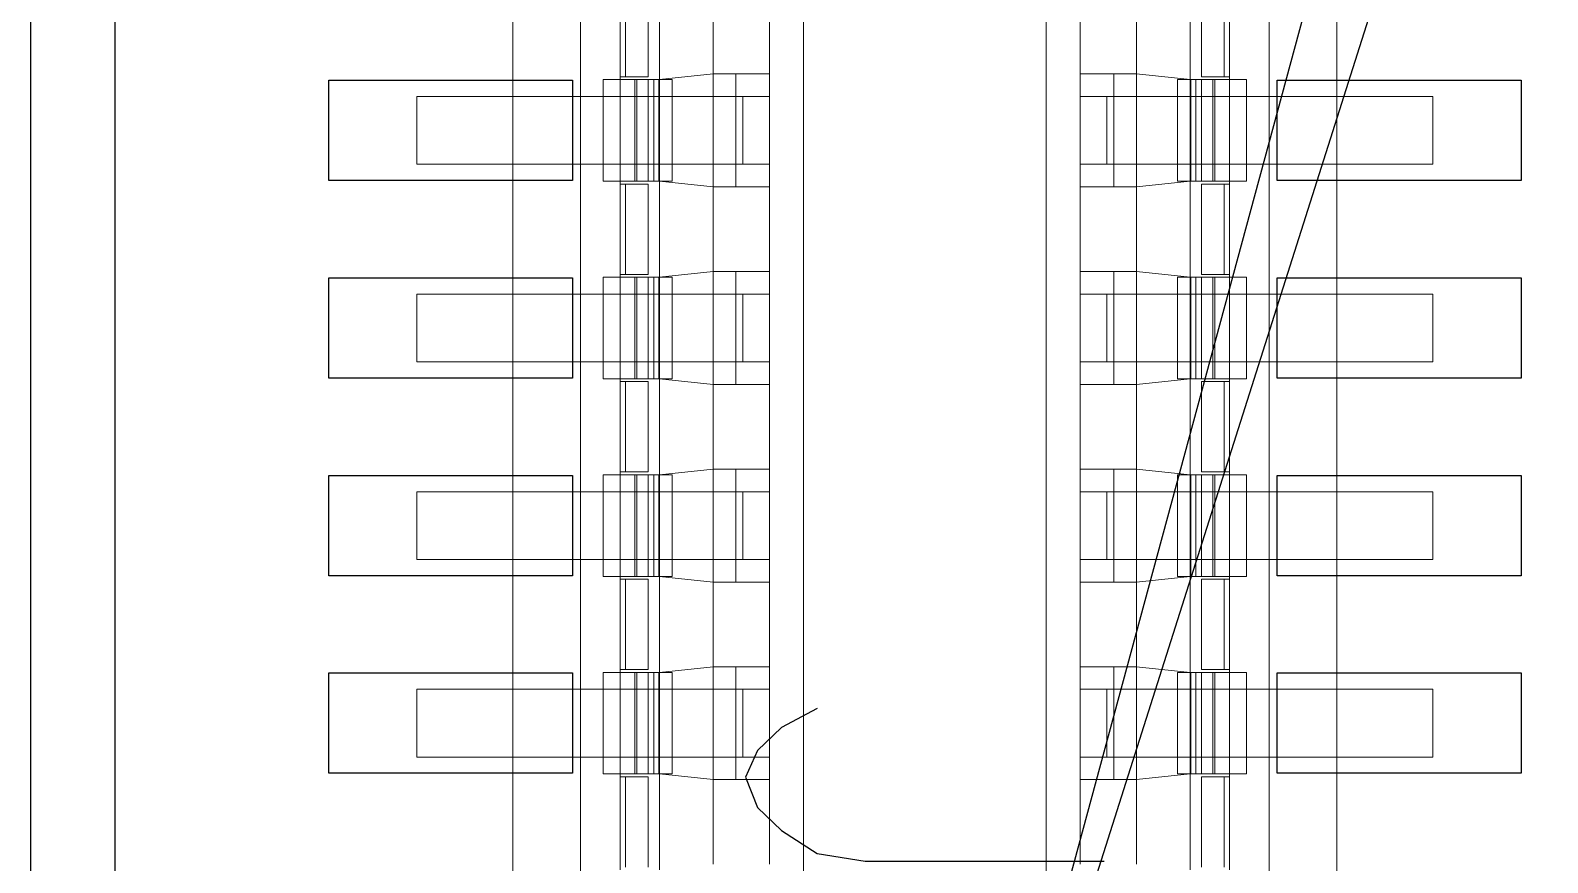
# Model space of a CAD drawing. Header units: millimetres. Extents: x 17 to 508, y 150 to 618.
# Drawn here: x 155.75 to 161.13, y 319.61 to 322.56 of the extents above; entities that cross this region are included whole.
import ezdxf

# ---------------------------------------------------------------- set-up
doc = ezdxf.new("R2010")
doc.units = ezdxf.units.MM
doc.linetypes.add('HIDDEN', pattern=[1.905, 1.27, -0.635])
for name, color, linetype in [('c_layer1', 7, 'Continuous'), ('gbr-dxf_layer0', 7, 'Continuous'), ('gbr-outline-dxf_layer1', 2, 'Continuous'), ('susa-b_layer0', 1, 'Continuous')]:
    doc.layers.add(name, color=color, linetype=linetype)
doc.layers.add('SPT', color=6, linetype='Continuous', lineweight=25)

msp = doc.modelspace()

# ---------------------------------------------------------------- linework, layer by layer
at = {"color": 7, "linetype": 'Continuous', "lineweight": 18}
for p, q in [((158.4906, 325.1565), (158.4906, 319.0565)), ((159.3506, 325.1565), (159.3506, 319.0565)), ((157.4606, 324.5565), (157.4606, 310.7565)), ((157.7006, 324.5565), (157.7006, 310.7565)), ((160.1406, 324.5565), (160.1406, 310.7565)), ((160.3806, 310.7565), (160.3806, 324.5565)), ((157.8406, 322.7265), (157.8406, 322.3865)), ((157.9806, 322.7265), (157.9806, 322.3865)), ((159.8606, 322.3865), (159.8606, 322.7265)), ((160.0006, 322.7265), (160.0006, 322.3865)), ((158.1706, 322.4065), (158.1706, 322.7065)), ((158.3706, 322.4065), (158.3706, 322.7065)), ((159.4706, 322.4065), (159.4706, 322.7065)), ((159.6706, 322.7065), (159.6706, 322.4065)), ((157.9806, 322.3865), (158.1706, 322.4065)), ((158.1706, 322.0065), (158.1706, 322.4065)), ((158.1706, 322.4065), (158.3706, 322.4065)), ((158.3706, 322.4065), (158.2506, 322.4065)), ((158.3706, 322.4065), (158.3706, 322.0065)), ((158.3706, 322.3965), (158.3706, 322.4065)), ((159.5906, 322.4065), (159.4706, 322.4065)), ((159.4706, 322.4065), (159.6706, 322.4065)), ((159.4706, 322.0065), (159.4706, 322.4065)), ((159.4706, 322.4065), (159.4706, 322.3265)), ((159.4706, 322.3965), (159.4706, 322.4065)), ((159.6706, 322.4065), (159.6706, 322.0065)), ((159.6706, 322.4065), (159.8606, 322.3865)), ((157.7806, 322.3865), (157.9806, 322.3865)), ((157.7806, 322.0265), (157.7806, 322.3865)), ((157.7806, 322.3865), (157.8406, 322.3865)), ((157.8934, 322.3865), (157.9006, 322.3865)), ((157.9806, 322.0265), (157.9806, 322.3865)), ((159.8606, 322.3865), (159.8606, 322.0265)), ((160.0606, 322.3865), (159.8606, 322.3865)), ((159.9406, 322.3865), (159.9479, 322.3865)), ((160.0006, 322.3865), (160.0606, 322.3865)), ((160.0606, 322.3865), (160.0606, 322.0265)), ((157.1206, 322.3265), (157.4606, 322.3265)), ((157.1206, 322.3265), (157.1206, 322.0865)), ((160.7206, 322.3265), (160.3806, 322.3265)), ((160.7206, 322.0865), (160.7206, 322.3265)), ((157.1206, 322.0865), (157.4606, 322.0865)), ((159.4706, 322.0865), (159.4706, 322.0065)), ((160.3806, 322.0865), (160.7206, 322.0865)), ((157.7806, 322.0265), (157.9806, 322.0265)), ((157.8406, 322.0265), (157.8406, 321.6865)), ((157.9006, 322.0265), (157.9606, 322.0265)), ((157.9606, 322.0265), (157.9782, 322.0265)), ((157.9782, 322.0265), (157.9806, 322.0265)), ((158.1706, 322.0065), (157.9806, 322.0265)), ((157.9806, 322.0265), (157.9806, 321.6865)), ((159.8606, 322.0265), (159.6706, 322.0065)), ((160.0606, 322.0265), (159.8606, 322.0265)), ((159.8606, 322.0265), (159.8631, 322.0265)), ((159.8606, 321.6865), (159.8606, 322.0265)), ((159.8631, 322.0265), (159.8806, 322.0265)), ((159.8806, 322.0265), (159.9406, 322.0265)), ((160.0006, 322.0265), (160.0006, 321.6865)), ((158.3706, 322.0065), (158.1706, 322.0065)), ((158.1706, 321.7065), (158.1706, 322.0065)), ((158.3706, 321.7065), (158.3706, 322.0065)), ((159.6706, 322.0065), (159.4706, 322.0065)), ((159.4706, 321.7065), (159.4706, 322.0065)), ((159.6706, 322.0065), (159.6706, 321.7065)), ((157.9806, 321.6865), (158.1706, 321.7065)), ((158.1706, 321.3065), (158.1706, 321.7065)), ((158.1706, 321.7065), (158.3706, 321.7065)), ((158.3706, 321.7065), (158.2506, 321.7065)), ((158.3706, 321.7065), (158.3706, 321.3065)), ((158.3706, 321.6965), (158.3706, 321.7065)), ((159.5906, 321.7065), (159.4706, 321.7065)), ((159.4706, 321.7065), (159.6706, 321.7065)), ((159.4706, 321.3065), (159.4706, 321.7065)), ((159.4706, 321.7065), (159.4706, 321.6265)), ((159.4706, 321.6965), (159.4706, 321.7065)), ((159.6706, 321.7065), (159.6706, 321.3065)), ((159.6706, 321.7065), (159.8606, 321.6865)), ((157.7806, 321.6865), (157.9806, 321.6865)), ((157.7806, 321.3265), (157.7806, 321.6865)), ((157.7806, 321.6865), (157.8406, 321.6865)), ((157.8934, 321.6865), (157.9006, 321.6865)), ((157.9806, 321.3265), (157.9806, 321.6865)), ((159.8606, 321.6865), (159.8606, 321.3265)), ((160.0606, 321.6865), (159.8606, 321.6865)), ((159.9406, 321.6865), (159.9479, 321.6865)), ((160.0006, 321.6865), (160.0606, 321.6865)), ((160.0606, 321.6865), (160.0606, 321.3265)), ((157.1206, 321.6265), (157.4606, 321.6265)), ((157.1206, 321.6265), (157.1206, 321.3865)), ((160.7206, 321.6265), (160.3806, 321.6265)), ((160.7206, 321.3865), (160.7206, 321.6265)), ((157.1206, 321.3865), (157.4606, 321.3865)), ((159.4706, 321.3865), (159.4706, 321.3065)), ((160.3806, 321.3865), (160.7206, 321.3865)), ((157.7806, 321.3265), (157.9806, 321.3265)), ((157.8406, 321.3265), (157.8406, 320.9865)), ((157.9006, 321.3265), (157.9606, 321.3265)), ((157.9606, 321.3265), (157.9782, 321.3265)), ((157.9782, 321.3265), (157.9806, 321.3265)), ((158.1706, 321.3065), (157.9806, 321.3265)), ((157.9806, 321.3265), (157.9806, 320.9865)), ((159.8606, 321.3265), (159.6706, 321.3065)), ((160.0606, 321.3265), (159.8606, 321.3265)), ((159.8606, 321.3265), (159.8631, 321.3265)), ((159.8606, 320.9865), (159.8606, 321.3265)), ((159.8631, 321.3265), (159.8806, 321.3265)), ((159.8806, 321.3265), (159.9406, 321.3265)), ((160.0006, 321.3265), (160.0006, 320.9865)), ((158.3706, 321.3065), (158.1706, 321.3065)), ((158.1706, 321.0065), (158.1706, 321.3065)), ((158.3706, 321.0065), (158.3706, 321.3065)), ((159.6706, 321.3065), (159.4706, 321.3065)), ((159.4706, 321.0065), (159.4706, 321.3065)), ((159.6706, 321.3065), (159.6706, 321.0065)), ((157.9806, 320.9865), (158.1706, 321.0065)), ((158.1706, 320.6065), (158.1706, 321.0065)), ((158.1706, 321.0065), (158.3706, 321.0065)), ((158.3706, 321.0065), (158.2506, 321.0065)), ((158.3706, 321.0065), (158.3706, 320.6065)), ((158.3706, 320.9965), (158.3706, 321.0065)), ((159.5906, 321.0065), (159.4706, 321.0065)), ((159.4706, 321.0065), (159.6706, 321.0065)), ((159.4706, 320.6065), (159.4706, 321.0065)), ((159.4706, 321.0065), (159.4706, 320.9265)), ((159.4706, 320.9965), (159.4706, 321.0065)), ((159.6706, 321.0065), (159.6706, 320.6065)), ((159.6706, 321.0065), (159.8606, 320.9865)), ((157.7806, 320.9865), (157.8406, 320.9865)), ((157.7806, 320.9865), (157.9806, 320.9865)), ((157.7806, 320.6265), (157.7806, 320.9865)), ((157.8934, 320.9865), (157.9006, 320.9865)), ((157.9006, 320.9865), (157.9006, 320.9865)), ((157.9806, 320.6265), (157.9806, 320.9865)), ((159.8606, 320.9865), (159.8606, 320.6265)), ((160.0606, 320.9865), (159.8606, 320.9865)), ((159.9406, 320.9865), (159.9479, 320.9865)), ((160.0006, 320.9865), (160.0606, 320.9865)), ((160.0606, 320.9865), (160.0606, 320.6265)), ((157.1206, 320.9265), (157.4606, 320.9265)), ((157.1206, 320.9265), (157.1206, 320.6865)), ((160.7206, 320.9265), (160.3806, 320.9265)), ((160.7206, 320.6865), (160.7206, 320.9265)), ((157.1206, 320.6865), (157.4606, 320.6865)), ((159.4706, 320.6865), (159.4706, 320.6065)), ((160.3806, 320.6865), (160.7206, 320.6865)), ((157.7806, 320.6265), (157.9806, 320.6265)), ((157.8406, 320.6265), (157.8406, 320.2865)), ((157.9006, 320.6265), (157.9606, 320.6265)), ((157.9606, 320.6265), (157.9782, 320.6265)), ((157.9782, 320.6265), (157.9806, 320.6265)), ((158.1706, 320.6065), (157.9806, 320.6265)), ((157.9806, 320.6265), (157.9806, 320.2865)), ((159.8606, 320.6265), (159.6706, 320.6065)), ((160.0606, 320.6265), (159.8606, 320.6265)), ((159.8606, 320.6265), (159.8631, 320.6265)), ((159.8606, 320.2865), (159.8606, 320.6265)), ((159.8631, 320.6265), (159.8806, 320.6265)), ((159.8806, 320.6265), (159.9406, 320.6265)), ((160.0006, 320.6265), (160.0006, 320.2865)), ((158.3706, 320.6065), (158.1706, 320.6065)), ((158.1706, 320.3065), (158.1706, 320.6065)), ((158.3706, 320.3065), (158.3706, 320.6065)), ((159.6706, 320.6065), (159.4706, 320.6065)), ((159.4706, 320.3065), (159.4706, 320.6065)), ((159.6706, 320.6065), (159.6706, 320.3065)), ((157.9806, 320.2865), (158.1706, 320.3065)), ((158.1706, 319.9065), (158.1706, 320.3065)), ((158.1706, 320.3065), (158.3706, 320.3065)), ((158.3706, 320.3065), (158.2506, 320.3065)), ((158.3706, 320.3065), (158.3706, 319.9065)), ((158.3706, 320.2965), (158.3706, 320.3065)), ((159.5906, 320.3065), (159.4706, 320.3065)), ((159.4706, 320.3065), (159.6706, 320.3065)), ((159.4706, 319.9065), (159.4706, 320.3065)), ((159.4706, 320.3065), (159.4706, 320.2265)), ((159.4706, 320.2965), (159.4706, 320.3065)), ((159.6706, 320.3065), (159.6706, 319.9065)), ((159.6706, 320.3065), (159.8606, 320.2865)), ((157.7806, 320.2865), (157.9806, 320.2865)), ((157.7806, 319.9265), (157.7806, 320.2865)), ((157.7806, 320.2865), (157.8406, 320.2865)), ((157.8934, 320.2865), (157.9006, 320.2865)), ((157.9806, 319.9265), (157.9806, 320.2865)), ((159.8606, 320.2865), (159.8606, 319.9265)), ((160.0606, 320.2865), (159.8606, 320.2865)), ((159.9406, 320.2865), (159.9479, 320.2865)), ((160.0006, 320.2865), (160.0606, 320.2865)), ((160.0606, 320.2865), (160.0606, 319.9265)), ((157.1206, 320.2265), (157.4606, 320.2265)), ((157.1206, 320.2265), (157.1206, 319.9865)), ((160.7206, 320.2265), (160.3806, 320.2265)), ((160.7206, 319.9865), (160.7206, 320.2265)), ((157.1206, 319.9865), (157.4606, 319.9865)), ((159.4706, 319.9865), (159.4706, 319.9065)), ((160.3806, 319.9865), (160.7206, 319.9865)), ((157.7806, 319.9265), (157.9806, 319.9265)), ((157.8406, 319.9265), (157.8406, 319.5865)), ((157.9006, 319.9265), (157.9606, 319.9265)), ((157.9606, 319.9265), (157.9782, 319.9265)), ((157.9782, 319.9265), (157.9806, 319.9265)), ((158.1706, 319.9065), (157.9806, 319.9265)), ((157.9806, 319.9265), (157.9806, 319.5865)), ((159.8606, 319.9265), (159.6706, 319.9065)), ((160.0606, 319.9265), (159.8606, 319.9265)), ((159.8606, 319.9265), (159.8631, 319.9265)), ((159.8606, 319.5865), (159.8606, 319.9265)), ((159.8631, 319.9265), (159.8806, 319.9265)), ((159.8806, 319.9265), (159.9406, 319.9265)), ((160.0006, 319.9265), (160.0006, 319.5865)), ((158.3706, 319.9065), (158.1706, 319.9065)), ((158.1706, 319.6065), (158.1706, 319.9065)), ((158.3706, 319.6065), (158.3706, 319.9065)), ((159.6706, 319.9065), (159.4706, 319.9065)), ((159.4706, 319.6065), (159.4706, 319.9065)), ((159.6706, 319.9065), (159.6706, 319.6065))]:
    msp.add_line(p, q, dxfattribs=at)
at = {"color": 7, "linetype": 'HIDDEN', "lineweight": 18}
for p, q in [((157.8606, 322.7165), (157.8606, 322.3965)), ((157.9406, 322.3965), (157.9406, 322.7165)), ((159.9006, 322.3965), (159.9006, 322.7165)), ((159.9806, 322.7165), (159.9806, 322.3965)), ((157.8406, 322.3965), (157.8606, 322.3965)), ((157.8406, 322.3965), (157.9406, 322.3965)), ((157.8606, 322.3965), (157.9406, 322.3965)), ((158.1706, 322.4065), (157.9806, 322.3865)), ((158.2506, 322.4065), (158.1706, 322.4065)), ((158.1706, 322.0065), (158.1706, 322.4065)), ((158.2506, 322.0065), (158.2506, 322.4065)), ((158.2506, 322.4065), (158.2506, 322.3265)), ((159.6706, 322.4065), (159.5906, 322.4065)), ((159.5906, 322.4065), (159.5906, 322.0065)), ((159.5906, 322.3265), (159.5906, 322.4065)), ((159.6706, 322.4065), (159.6706, 322.0065)), ((159.9806, 322.3965), (159.9006, 322.3965)), ((160.0006, 322.3965), (159.9006, 322.3965)), ((159.9806, 322.3965), (160.0006, 322.3965)), ((157.8406, 322.3865), (157.8934, 322.3865)), ((157.8406, 322.3865), (157.8406, 322.0265)), ((157.8406, 322.3865), (157.8406, 322.0324)), ((157.8934, 322.0265), (157.8934, 322.3865)), ((157.9006, 322.3865), (157.9806, 322.3865)), ((157.9606, 322.3865), (157.9006, 322.3865)), ((157.9006, 322.3865), (157.9403, 322.3865)), ((157.9006, 322.0265), (157.9006, 322.3865)), ((157.9403, 322.3865), (158.0256, 322.3865)), ((157.9403, 322.3865), (157.9403, 322.0265)), ((157.9782, 322.3865), (157.9606, 322.3865)), ((157.9606, 322.3865), (157.9606, 322.0265)), ((158.0256, 322.3865), (157.9782, 322.3865)), ((157.9782, 322.3865), (157.9782, 322.0265)), ((157.9806, 322.0265), (157.9806, 322.3865)), ((157.9806, 322.3865), (158.0256, 322.3865)), ((157.9806, 322.3865), (157.9806, 322.0265)), ((158.0256, 322.0265), (158.0256, 322.3865)), ((159.8156, 322.3865), (159.901, 322.3865)), ((159.8631, 322.3865), (159.8156, 322.3865)), ((159.8156, 322.3865), (159.8156, 322.0265)), ((159.8156, 322.3865), (159.8606, 322.3865)), ((159.8606, 322.3865), (159.9406, 322.3865)), ((159.8606, 322.3865), (159.8606, 322.0265)), ((159.8606, 322.3865), (159.8606, 322.0265)), ((159.8806, 322.3865), (159.8631, 322.3865)), ((159.8631, 322.0265), (159.8631, 322.3865)), ((159.9406, 322.3865), (159.8806, 322.3865)), ((159.8806, 322.0265), (159.8806, 322.3865)), ((159.901, 322.3865), (159.9406, 322.3865)), ((159.901, 322.0265), (159.901, 322.3865)), ((159.9406, 322.3865), (159.9406, 322.0265)), ((159.9479, 322.3865), (160.0006, 322.3865)), ((159.9479, 322.3865), (159.9479, 322.0265)), ((160.0006, 322.0265), (160.0006, 322.3865)), ((160.0006, 322.3865), (160.0006, 322.0265)), ((160.0606, 322.0265), (160.0606, 322.3865)), ((158.1706, 322.3265), (157.4606, 322.3265)), ((158.2506, 322.3265), (158.1706, 322.3265)), ((158.1706, 322.0865), (158.1706, 322.3265)), ((158.3706, 322.3265), (158.2506, 322.3265)), ((158.276, 322.3265), (158.3706, 322.3265)), ((158.276, 322.0865), (158.276, 322.3265)), ((159.5906, 322.3265), (159.4706, 322.3265)), ((159.5653, 322.3265), (159.5653, 322.0865)), ((159.6706, 322.3265), (159.5906, 322.3265)), ((160.3806, 322.3265), (159.6706, 322.3265)), ((159.6706, 322.3265), (159.6706, 322.0865)), ((159.6706, 322.0865), (159.6706, 322.3265)), ((160.7206, 322.0865), (160.7206, 322.3265)), ((157.4606, 322.0865), (157.1206, 322.0865)), ((157.4606, 322.0865), (158.1706, 322.0865)), ((158.1706, 322.0865), (158.2506, 322.0865)), ((158.2506, 322.0865), (158.3706, 322.0865)), ((158.2506, 322.0865), (158.2506, 322.0065)), ((159.4706, 322.0865), (159.5906, 322.0865)), ((159.5906, 322.0065), (159.5906, 322.0865)), ((159.5906, 322.0865), (159.6706, 322.0865)), ((159.6706, 322.0865), (160.3806, 322.0865)), ((160.7206, 322.0865), (160.3806, 322.0865)), ((157.8406, 322.0265), (157.7806, 322.0265)), ((157.8934, 322.0265), (157.8406, 322.0265)), ((157.9406, 322.0165), (157.8406, 322.0165)), ((157.8406, 322.0165), (157.8606, 322.0165)), ((157.8606, 322.0165), (157.8606, 321.6965)), ((157.9406, 322.0165), (157.8606, 322.0165)), ((157.9403, 322.0265), (157.8934, 322.0265)), ((157.9806, 322.0265), (157.9006, 322.0265)), ((158.0256, 322.0265), (157.9403, 322.0265)), ((157.9406, 321.6965), (157.9406, 322.0165)), ((157.9806, 322.0265), (158.0256, 322.0265)), ((159.8156, 322.0265), (159.8606, 322.0265)), ((159.901, 322.0265), (159.8156, 322.0265)), ((159.9406, 322.0265), (159.8606, 322.0265)), ((160.0006, 322.0165), (159.9006, 322.0165)), ((159.9006, 321.6965), (159.9006, 322.0165)), ((159.9006, 322.0165), (159.9806, 322.0165)), ((159.9479, 322.0265), (159.901, 322.0265)), ((160.0006, 322.0265), (159.9479, 322.0265)), ((159.9806, 322.0165), (159.9806, 321.6965)), ((160.0006, 322.0165), (159.9806, 322.0165)), ((160.0606, 322.0265), (160.0006, 322.0265)), ((158.1706, 322.0065), (158.2506, 322.0065)), ((158.2506, 322.0065), (158.3706, 322.0065)), ((159.4706, 322.0065), (159.5906, 322.0065)), ((159.5906, 322.0065), (159.6706, 322.0065)), ((157.8406, 321.6965), (157.8606, 321.6965)), ((157.8406, 321.6965), (157.9406, 321.6965)), ((157.8606, 321.6965), (157.9406, 321.6965)), ((158.1706, 321.7065), (157.9806, 321.6865)), ((158.2506, 321.7065), (158.1706, 321.7065)), ((158.1706, 321.3065), (158.1706, 321.7065)), ((158.2506, 321.3065), (158.2506, 321.7065)), ((158.2506, 321.7065), (158.2506, 321.6265)), ((159.6706, 321.7065), (159.5906, 321.7065)), ((159.5906, 321.7065), (159.5906, 321.3065)), ((159.5906, 321.6265), (159.5906, 321.7065)), ((159.6706, 321.7065), (159.6706, 321.3065)), ((159.9806, 321.6965), (159.9006, 321.6965)), ((160.0006, 321.6965), (159.9006, 321.6965)), ((159.9806, 321.6965), (160.0006, 321.6965)), ((157.8406, 321.6865), (157.8934, 321.6865)), ((157.8406, 321.6865), (157.8406, 321.3265)), ((157.8406, 321.6865), (157.8406, 321.3324)), ((157.8934, 321.3265), (157.8934, 321.6865)), ((157.9006, 321.6865), (157.9806, 321.6865)), ((157.9606, 321.6865), (157.9006, 321.6865)), ((157.9006, 321.6865), (157.9403, 321.6865)), ((157.9006, 321.3265), (157.9006, 321.6865)), ((157.9403, 321.6865), (158.0256, 321.6865)), ((157.9403, 321.6865), (157.9403, 321.3265)), ((157.9782, 321.6865), (157.9606, 321.6865)), ((157.9606, 321.6865), (157.9606, 321.3265)), ((158.0256, 321.6865), (157.9782, 321.6865)), ((157.9782, 321.6865), (157.9782, 321.3265)), ((157.9806, 321.3265), (157.9806, 321.6865)), ((157.9806, 321.6865), (158.0256, 321.6865)), ((157.9806, 321.6865), (157.9806, 321.3265)), ((158.0256, 321.3265), (158.0256, 321.6865)), ((159.8156, 321.6865), (159.901, 321.6865)), ((159.8631, 321.6865), (159.8156, 321.6865)), ((159.8156, 321.6865), (159.8156, 321.3265)), ((159.8156, 321.6865), (159.8606, 321.6865)), ((159.8606, 321.6865), (159.9406, 321.6865)), ((159.8606, 321.6865), (159.8606, 321.3265)), ((159.8606, 321.6865), (159.8606, 321.3265)), ((159.8806, 321.6865), (159.8631, 321.6865)), ((159.8631, 321.3265), (159.8631, 321.6865)), ((159.9406, 321.6865), (159.8806, 321.6865)), ((159.8806, 321.3265), (159.8806, 321.6865)), ((159.901, 321.6865), (159.9406, 321.6865)), ((159.901, 321.3265), (159.901, 321.6865)), ((159.9406, 321.6865), (159.9406, 321.3265)), ((159.9479, 321.6865), (160.0006, 321.6865)), ((159.9479, 321.6865), (159.9479, 321.3265)), ((160.0006, 321.3265), (160.0006, 321.6865)), ((160.0006, 321.6865), (160.0006, 321.3265)), ((160.0606, 321.3265), (160.0606, 321.6865)), ((158.1706, 321.6265), (157.4606, 321.6265)), ((158.2506, 321.6265), (158.1706, 321.6265)), ((158.1706, 321.3865), (158.1706, 321.6265)), ((158.3706, 321.6265), (158.2506, 321.6265)), ((158.276, 321.6265), (158.3706, 321.6265)), ((158.276, 321.3865), (158.276, 321.6265)), ((159.5906, 321.6265), (159.4706, 321.6265)), ((159.5653, 321.6265), (159.5653, 321.3865)), ((159.6706, 321.6265), (159.5906, 321.6265)), ((160.3806, 321.6265), (159.6706, 321.6265)), ((159.6706, 321.6265), (159.6706, 321.3865)), ((159.6706, 321.3865), (159.6706, 321.6265)), ((160.7206, 321.3865), (160.7206, 321.6265)), ((157.4606, 321.3865), (157.1206, 321.3865)), ((157.4606, 321.3865), (158.1706, 321.3865)), ((158.1706, 321.3865), (158.2506, 321.3865)), ((158.2506, 321.3865), (158.3706, 321.3865)), ((158.2506, 321.3865), (158.2506, 321.3065)), ((159.4706, 321.3865), (159.5906, 321.3865)), ((159.5906, 321.3065), (159.5906, 321.3865)), ((159.5906, 321.3865), (159.6706, 321.3865)), ((159.6706, 321.3865), (160.3806, 321.3865)), ((160.7206, 321.3865), (160.3806, 321.3865)), ((157.8406, 321.3265), (157.7806, 321.3265)), ((157.8934, 321.3265), (157.8406, 321.3265)), ((157.8406, 321.3165), (157.9406, 321.3165)), ((157.8406, 321.3165), (157.8606, 321.3165)), ((157.8606, 321.3165), (157.8606, 320.9965)), ((157.9406, 321.3165), (157.8606, 321.3165)), ((157.9403, 321.3265), (157.8934, 321.3265)), ((157.9806, 321.3265), (157.9006, 321.3265)), ((158.0256, 321.3265), (157.9403, 321.3265)), ((157.9406, 320.9965), (157.9406, 321.3165)), ((157.9806, 321.3265), (158.0256, 321.3265)), ((159.8156, 321.3265), (159.8606, 321.3265)), ((159.901, 321.3265), (159.8156, 321.3265)), ((159.9406, 321.3265), (159.8606, 321.3265)), ((159.9006, 321.3165), (160.0006, 321.3165)), ((159.9006, 320.9965), (159.9006, 321.3165)), ((159.9006, 321.3165), (159.9806, 321.3165)), ((159.9479, 321.3265), (159.901, 321.3265)), ((160.0006, 321.3265), (159.9479, 321.3265)), ((159.9806, 321.3165), (159.9806, 320.9965)), ((160.0006, 321.3165), (159.9806, 321.3165)), ((160.0606, 321.3265), (160.0006, 321.3265)), ((158.1706, 321.3065), (158.2506, 321.3065)), ((158.2506, 321.3065), (158.3706, 321.3065)), ((159.4706, 321.3065), (159.5906, 321.3065)), ((159.5906, 321.3065), (159.6706, 321.3065)), ((157.8606, 320.9965), (157.8406, 320.9965)), ((157.8406, 320.9965), (157.9406, 320.9965)), ((157.8606, 320.9965), (157.9406, 320.9965)), ((158.1706, 321.0065), (157.9806, 320.9865)), ((158.2506, 321.0065), (158.1706, 321.0065)), ((158.1706, 320.6065), (158.1706, 321.0065)), ((158.2506, 320.6065), (158.2506, 321.0065)), ((158.2506, 321.0065), (158.2506, 320.9265)), ((159.6706, 321.0065), (159.5906, 321.0065)), ((159.5906, 321.0065), (159.5906, 320.6065)), ((159.5906, 320.9265), (159.5906, 321.0065)), ((159.6706, 321.0065), (159.6706, 320.6065)), ((159.9806, 320.9965), (159.9006, 320.9965)), ((160.0006, 320.9965), (159.9006, 320.9965)), ((160.0006, 320.9965), (159.9806, 320.9965)), ((157.8406, 320.9865), (157.8934, 320.9865)), ((157.8406, 320.9865), (157.8406, 320.6265)), ((157.8406, 320.9865), (157.8406, 320.6265)), ((157.8406, 320.9865), (157.8406, 320.6324)), ((157.8934, 320.6265), (157.8934, 320.9865)), ((157.9006, 320.9865), (157.9806, 320.9865)), ((157.9606, 320.9865), (157.9006, 320.9865)), ((157.9006, 320.9865), (157.9403, 320.9865)), ((157.9006, 320.6265), (157.9006, 320.9865)), ((157.9006, 320.6265), (157.9006, 320.9865)), ((157.9403, 320.9865), (158.0256, 320.9865)), ((157.9403, 320.9865), (157.9403, 320.6265)), ((157.9782, 320.9865), (157.9606, 320.9865)), ((157.9606, 320.9865), (157.9606, 320.6265)), ((158.0256, 320.9865), (157.9782, 320.9865)), ((157.9782, 320.9865), (157.9782, 320.6265)), ((157.9806, 320.6265), (157.9806, 320.9865)), ((157.9806, 320.9865), (158.0256, 320.9865)), ((157.9806, 320.9865), (157.9806, 320.6265)), ((158.0256, 320.6265), (158.0256, 320.9865)), ((159.8156, 320.9865), (159.901, 320.9865)), ((159.8631, 320.9865), (159.8156, 320.9865)), ((159.8156, 320.9865), (159.8156, 320.6265)), ((159.8156, 320.9865), (159.8606, 320.9865)), ((159.8606, 320.9865), (159.9406, 320.9865)), ((159.8606, 320.9865), (159.8606, 320.6265)), ((159.8606, 320.9865), (159.8606, 320.6265)), ((159.8806, 320.9865), (159.8631, 320.9865)), ((159.8631, 320.6265), (159.8631, 320.9865)), ((159.9406, 320.9865), (159.8806, 320.9865)), ((159.8806, 320.6265), (159.8806, 320.9865)), ((159.901, 320.9865), (159.9406, 320.9865)), ((159.901, 320.6265), (159.901, 320.9865)), ((159.9406, 320.9865), (159.9406, 320.6265)), ((159.9479, 320.9865), (160.0006, 320.9865)), ((159.9479, 320.9865), (159.9479, 320.6265)), ((160.0006, 320.6265), (160.0006, 320.9865)), ((160.0006, 320.9865), (160.0006, 320.6265)), ((160.0606, 320.6265), (160.0606, 320.9865)), ((158.1706, 320.9265), (157.4606, 320.9265)), ((158.2506, 320.9265), (158.1706, 320.9265)), ((158.1706, 320.6865), (158.1706, 320.9265)), ((158.3706, 320.9265), (158.2506, 320.9265)), ((158.276, 320.9265), (158.3706, 320.9265)), ((158.276, 320.6865), (158.276, 320.9265)), ((159.5906, 320.9265), (159.4706, 320.9265)), ((159.5653, 320.9265), (159.5653, 320.6865)), ((159.6706, 320.9265), (159.5906, 320.9265)), ((160.3806, 320.9265), (159.6706, 320.9265)), ((159.6706, 320.9265), (159.6706, 320.6865)), ((159.6706, 320.6865), (159.6706, 320.9265)), ((160.7206, 320.6865), (160.7206, 320.9265)), ((157.4606, 320.6865), (157.1206, 320.6865)), ((157.4606, 320.6865), (158.1706, 320.6865)), ((158.1706, 320.6865), (158.2506, 320.6865)), ((158.2506, 320.6865), (158.3706, 320.6865)), ((158.2506, 320.6865), (158.2506, 320.6065)), ((159.4706, 320.6865), (159.5906, 320.6865)), ((159.5906, 320.6065), (159.5906, 320.6865)), ((159.5906, 320.6865), (159.6706, 320.6865)), ((159.6706, 320.6865), (160.3806, 320.6865)), ((160.7206, 320.6865), (160.3806, 320.6865)), ((157.8406, 320.6265), (157.7806, 320.6265)), ((157.8934, 320.6265), (157.8406, 320.6265)), ((157.9406, 320.6165), (157.8406, 320.6165)), ((157.8406, 320.6165), (157.8606, 320.6165)), ((157.8606, 320.6165), (157.8606, 320.2965)), ((157.9406, 320.6165), (157.8606, 320.6165)), ((157.9403, 320.6265), (157.8934, 320.6265)), ((157.9806, 320.6265), (157.9006, 320.6265)), ((158.0256, 320.6265), (157.9403, 320.6265)), ((157.9406, 320.2965), (157.9406, 320.6165)), ((157.9806, 320.6265), (158.0256, 320.6265)), ((159.8156, 320.6265), (159.8606, 320.6265)), ((159.901, 320.6265), (159.8156, 320.6265)), ((159.9406, 320.6265), (159.8606, 320.6265)), ((160.0006, 320.6165), (159.9006, 320.6165)), ((159.9006, 320.2965), (159.9006, 320.6165)), ((159.9006, 320.6165), (159.9806, 320.6165)), ((159.9479, 320.6265), (159.901, 320.6265)), ((160.0006, 320.6265), (159.9479, 320.6265)), ((159.9806, 320.6165), (159.9806, 320.2965)), ((160.0006, 320.6165), (159.9806, 320.6165)), ((160.0606, 320.6265), (160.0006, 320.6265)), ((158.1706, 320.6065), (158.2506, 320.6065)), ((158.2506, 320.6065), (158.3706, 320.6065)), ((159.4706, 320.6065), (159.5906, 320.6065)), ((159.5906, 320.6065), (159.6706, 320.6065)), ((157.8406, 320.2965), (157.8606, 320.2965)), ((157.8406, 320.2965), (157.9406, 320.2965)), ((157.8606, 320.2965), (157.9406, 320.2965)), ((158.1706, 320.3065), (157.9806, 320.2865)), ((158.2506, 320.3065), (158.1706, 320.3065)), ((158.1706, 319.9065), (158.1706, 320.3065)), ((158.2506, 319.9065), (158.2506, 320.3065)), ((158.2506, 320.3065), (158.2506, 320.2265)), ((159.6706, 320.3065), (159.5906, 320.3065)), ((159.5906, 320.3065), (159.5906, 319.9065)), ((159.5906, 320.2265), (159.5906, 320.3065)), ((159.6706, 320.3065), (159.6706, 319.9065)), ((159.9806, 320.2965), (159.9006, 320.2965)), ((160.0006, 320.2965), (159.9006, 320.2965)), ((159.9806, 320.2965), (160.0006, 320.2965)), ((157.8406, 320.2865), (157.8934, 320.2865)), ((157.8406, 320.2865), (157.8406, 319.9265)), ((157.8406, 320.2865), (157.8406, 319.9324)), ((157.8934, 319.9265), (157.8934, 320.2865)), ((157.9006, 320.2865), (157.9806, 320.2865)), ((157.9606, 320.2865), (157.9006, 320.2865)), ((157.9006, 320.2865), (157.9403, 320.2865)), ((157.9006, 319.9265), (157.9006, 320.2865)), ((157.9403, 320.2865), (158.0256, 320.2865)), ((157.9403, 320.2865), (157.9403, 319.9265)), ((157.9782, 320.2865), (157.9606, 320.2865)), ((157.9606, 320.2865), (157.9606, 319.9265)), ((158.0256, 320.2865), (157.9782, 320.2865)), ((157.9782, 320.2865), (157.9782, 319.9265)), ((157.9806, 319.9265), (157.9806, 320.2865)), ((157.9806, 320.2865), (158.0256, 320.2865)), ((157.9806, 320.2865), (157.9806, 319.9265)), ((158.0256, 319.9265), (158.0256, 320.2865)), ((159.8156, 320.2865), (159.901, 320.2865)), ((159.8631, 320.2865), (159.8156, 320.2865)), ((159.8156, 320.2865), (159.8156, 319.9265)), ((159.8156, 320.2865), (159.8606, 320.2865)), ((159.8606, 320.2865), (159.9406, 320.2865)), ((159.8606, 320.2865), (159.8606, 319.9265)), ((159.8606, 320.2865), (159.8606, 319.9265)), ((159.8806, 320.2865), (159.8631, 320.2865)), ((159.8631, 319.9265), (159.8631, 320.2865)), ((159.9406, 320.2865), (159.8806, 320.2865)), ((159.8806, 319.9265), (159.8806, 320.2865)), ((159.901, 320.2865), (159.9406, 320.2865)), ((159.901, 319.9265), (159.901, 320.2865)), ((159.9406, 320.2865), (159.9406, 319.9265)), ((159.9479, 320.2865), (160.0006, 320.2865)), ((159.9479, 320.2865), (159.9479, 319.9265)), ((160.0006, 319.9265), (160.0006, 320.2865)), ((160.0006, 320.2865), (160.0006, 319.9265)), ((160.0606, 319.9265), (160.0606, 320.2865)), ((158.1706, 320.2265), (157.4606, 320.2265)), ((158.2506, 320.2265), (158.1706, 320.2265)), ((158.1706, 319.9865), (158.1706, 320.2265)), ((158.3706, 320.2265), (158.2506, 320.2265)), ((158.276, 320.2265), (158.3706, 320.2265)), ((158.276, 319.9865), (158.276, 320.2265)), ((159.5906, 320.2265), (159.4706, 320.2265)), ((159.5653, 320.2265), (159.5653, 319.9865)), ((159.6706, 320.2265), (159.5906, 320.2265)), ((160.3806, 320.2265), (159.6706, 320.2265)), ((159.6706, 320.2265), (159.6706, 319.9865)), ((159.6706, 319.9865), (159.6706, 320.2265)), ((160.7206, 319.9865), (160.7206, 320.2265)), ((157.4606, 319.9865), (157.1206, 319.9865)), ((157.4606, 319.9865), (158.1706, 319.9865)), ((158.1706, 319.9865), (158.2506, 319.9865)), ((158.2506, 319.9865), (158.3706, 319.9865)), ((158.2506, 319.9865), (158.2506, 319.9065)), ((159.4706, 319.9865), (159.5906, 319.9865)), ((159.5906, 319.9065), (159.5906, 319.9865)), ((159.5906, 319.9865), (159.6706, 319.9865)), ((159.6706, 319.9865), (160.3806, 319.9865)), ((160.7206, 319.9865), (160.3806, 319.9865)), ((157.8406, 319.9265), (157.7806, 319.9265)), ((157.8934, 319.9265), (157.8406, 319.9265)), ((157.8406, 319.9165), (157.9406, 319.9165)), ((157.8406, 319.9165), (157.8606, 319.9165)), ((157.8606, 319.9165), (157.8606, 319.5965)), ((157.9406, 319.9165), (157.8606, 319.9165)), ((157.9403, 319.9265), (157.8934, 319.9265)), ((157.9806, 319.9265), (157.9006, 319.9265)), ((158.0256, 319.9265), (157.9403, 319.9265)), ((157.9406, 319.5965), (157.9406, 319.9165)), ((157.9806, 319.9265), (158.0256, 319.9265)), ((159.8156, 319.9265), (159.8606, 319.9265)), ((159.901, 319.9265), (159.8156, 319.9265)), ((159.9406, 319.9265), (159.8606, 319.9265)), ((159.9006, 319.9165), (160.0006, 319.9165)), ((159.9006, 319.5965), (159.9006, 319.9165)), ((159.9006, 319.9165), (159.9806, 319.9165)), ((159.9479, 319.9265), (159.901, 319.9265)), ((160.0006, 319.9265), (159.9479, 319.9265)), ((159.9806, 319.9165), (159.9806, 319.5965)), ((160.0006, 319.9165), (159.9806, 319.9165)), ((160.0606, 319.9265), (160.0006, 319.9265)), ((158.1706, 319.9065), (158.2506, 319.9065)), ((158.2506, 319.9065), (158.3706, 319.9065)), ((159.4706, 319.9065), (159.5906, 319.9065)), ((159.5906, 319.9065), (159.6706, 319.9065))]:
    msp.add_line(p, q, dxfattribs=at)
at = {"color": 7, "linetype": 'Continuous', "lineweight": 18}
for points, knots in [([(158.1706, 322.4065), (158.223, 322.4065), (158.275, 322.4065), (158.3491, 322.4065), (158.3706, 322.4065), (158.3706, 322.4065)], [0, 0, 0, 0, 0.5, 0.5, 1, 1, 1, 1]), ([(158.3706, 322.0065), (158.3706, 322.0065), (158.3491, 322.0065), (158.275, 322.0065), (158.223, 322.0065), (158.1706, 322.0065)], [0, 0, 0, 0, 0.5, 0.5, 1, 1, 1, 1]), ([(159.6706, 322.0065), (159.6531, 322.0065), (159.6185, 322.0065), (159.5695, 322.0065), (159.5215, 322.0065), (159.4784, 322.0065), (159.4732, 322.0065), (159.4706, 322.0065)], [0, 0, 0, 0, 0.167535, 0.330448, 0.500633, 0.74883, 1, 1, 1, 1]), ([(158.1706, 321.7065), (158.223, 321.7065), (158.275, 321.7065), (158.3491, 321.7065), (158.3706, 321.7065), (158.3706, 321.7065)], [0, 0, 0, 0, 0.5, 0.5, 1, 1, 1, 1]), ([(158.3706, 321.3065), (158.3706, 321.3065), (158.3491, 321.3065), (158.275, 321.3065), (158.223, 321.3065), (158.1706, 321.3065)], [0, 0, 0, 0, 0.5, 0.5, 1, 1, 1, 1]), ([(159.6706, 321.3065), (159.6531, 321.3065), (159.6185, 321.3065), (159.5695, 321.3065), (159.5215, 321.3065), (159.4784, 321.3065), (159.4732, 321.3065), (159.4706, 321.3065)], [0, 0, 0, 0, 0.167535, 0.330448, 0.500633, 0.74883, 1, 1, 1, 1]), ([(158.1706, 321.0065), (158.223, 321.0065), (158.275, 321.0065), (158.3491, 321.0065), (158.3706, 321.0065), (158.3706, 321.0065)], [0, 0, 0, 0, 0.5, 0.5, 1, 1, 1, 1]), ([(159.4706, 321.0065), (159.4718, 321.0065), (159.4741, 321.0065), (159.4952, 321.0065), (159.5326, 321.0065), (159.5914, 321.0065), (159.6441, 321.0065), (159.6706, 321.0065)], [0, 0, 0, 0, 0.1676451, 0.3305574, 0.5006536, 0.7489508, 1, 1, 1, 1]), ([(158.3706, 320.6065), (158.3706, 320.6065), (158.3491, 320.6065), (158.275, 320.6065), (158.223, 320.6065), (158.1706, 320.6065)], [0, 0, 0, 0, 0.5, 0.5, 1, 1, 1, 1]), ([(159.6706, 320.6065), (159.6531, 320.6065), (159.6185, 320.6065), (159.5695, 320.6065), (159.5215, 320.6065), (159.4784, 320.6065), (159.4732, 320.6065), (159.4706, 320.6065)], [0, 0, 0, 0, 0.167535, 0.330448, 0.500633, 0.74883, 1, 1, 1, 1]), ([(158.1706, 320.3065), (158.223, 320.3065), (158.275, 320.3065), (158.3491, 320.3065), (158.3706, 320.3065), (158.3706, 320.3065)], [0, 0, 0, 0, 0.5, 0.5, 1, 1, 1, 1]), ([(158.3706, 319.9065), (158.3706, 319.9065), (158.3491, 319.9065), (158.275, 319.9065), (158.223, 319.9065), (158.1706, 319.9065)], [0, 0, 0, 0, 0.5, 0.5, 1, 1, 1, 1]), ([(159.6706, 319.9065), (159.6531, 319.9065), (159.6185, 319.9065), (159.5695, 319.9065), (159.5215, 319.9065), (159.4784, 319.9065), (159.4732, 319.9065), (159.4706, 319.9065)], [0, 0, 0, 0, 0.167535, 0.330448, 0.500633, 0.74883, 1, 1, 1, 1])]:
    msp.add_open_spline(points, degree=3, knots=knots, dxfattribs=at)
at = {"color": 7, "linetype": 'HIDDEN', "lineweight": 18}
for points in [[(158.2506, 322.4065), (158.2506, 322.4065), (158.2125, 322.4065), (158.1706, 322.4065)], [(157.8406, 322.3865), (157.8682, 322.3865), (157.9238, 322.3865), (157.9806, 322.3865)], [(157.8406, 322.3865), (157.8428, 322.3865), (157.8472, 322.3865), (157.878, 322.3865), (157.8934, 322.3865)], [(157.9806, 322.3865), (157.9388, 322.3865), (157.9006, 322.3865), (157.9006, 322.3865)], [(157.9606, 322.3865), (157.9606, 322.3865), (157.9671, 322.3865), (157.9782, 322.3865)], [(159.8631, 322.3865), (159.868, 322.3865), (159.8779, 322.3865), (159.8797, 322.3865), (159.8806, 322.3865)], [(160.0006, 322.3865), (159.9984, 322.3865), (159.9941, 322.3865), (159.9633, 322.3865), (159.9479, 322.3865)], [(157.8406, 322.0265), (157.8406, 322.0265), (157.86, 322.0265), (157.8934, 322.0265)], [(157.9006, 322.0265), (157.9006, 322.0265), (157.9388, 322.0265), (157.9806, 322.0265)], [(157.9782, 322.0265), (157.9671, 322.0265), (157.9606, 322.0265), (157.9606, 322.0265)], [(159.8806, 322.0265), (159.8797, 322.0265), (159.8779, 322.0265), (159.868, 322.0265), (159.8631, 322.0265)], [(159.9479, 322.0265), (159.9633, 322.0265), (159.9941, 322.0265), (159.9984, 322.0265), (160.0006, 322.0265)], [(158.1706, 322.0065), (158.2125, 322.0065), (158.2506, 322.0065), (158.2506, 322.0065)], [(158.2506, 321.7065), (158.2506, 321.7065), (158.2125, 321.7065), (158.1706, 321.7065)], [(157.8406, 321.6865), (157.8682, 321.6865), (157.9238, 321.6865), (157.9806, 321.6865)], [(157.8406, 321.6865), (157.8428, 321.6865), (157.8472, 321.6865), (157.878, 321.6865), (157.8934, 321.6865)], [(157.9806, 321.6865), (157.9388, 321.6865), (157.9006, 321.6865), (157.9006, 321.6865)], [(157.9606, 321.6865), (157.9606, 321.6865), (157.9671, 321.6865), (157.9782, 321.6865)], [(159.8631, 321.6865), (159.868, 321.6865), (159.8779, 321.6865), (159.8797, 321.6865), (159.8806, 321.6865)], [(160.0006, 321.6865), (159.9984, 321.6865), (159.9941, 321.6865), (159.9633, 321.6865), (159.9479, 321.6865)], [(157.8406, 321.3265), (157.8406, 321.3265), (157.86, 321.3265), (157.8934, 321.3265)], [(157.9006, 321.3265), (157.9006, 321.3265), (157.9388, 321.3265), (157.9806, 321.3265)], [(157.9782, 321.3265), (157.9671, 321.3265), (157.9606, 321.3265), (157.9606, 321.3265)], [(159.8806, 321.3265), (159.8797, 321.3265), (159.8779, 321.3265), (159.868, 321.3265), (159.8631, 321.3265)], [(159.9479, 321.3265), (159.9633, 321.3265), (159.9941, 321.3265), (159.9984, 321.3265), (160.0006, 321.3265)], [(158.1706, 321.3065), (158.2125, 321.3065), (158.2506, 321.3065), (158.2506, 321.3065)], [(158.2506, 321.0065), (158.2506, 321.0065), (158.2125, 321.0065), (158.1706, 321.0065)], [(157.8406, 320.9865), (157.8682, 320.9865), (157.9238, 320.9865), (157.9806, 320.9865)], [(157.8406, 320.9865), (157.8428, 320.9865), (157.8472, 320.9865), (157.878, 320.9865), (157.8934, 320.9865)], [(157.9806, 320.9865), (157.9388, 320.9865), (157.9006, 320.9865), (157.9006, 320.9865)], [(157.9606, 320.9865), (157.9606, 320.9865), (157.9671, 320.9865), (157.9782, 320.9865)], [(159.8631, 320.9865), (159.868, 320.9865), (159.8779, 320.9865), (159.8797, 320.9865), (159.8806, 320.9865)], [(160.0006, 320.9865), (159.9984, 320.9865), (159.9941, 320.9865), (159.9633, 320.9865), (159.9479, 320.9865)], [(157.8406, 320.6265), (157.8406, 320.6265), (157.86, 320.6265), (157.8934, 320.6265)], [(157.9006, 320.6265), (157.9006, 320.6265), (157.9388, 320.6265), (157.9806, 320.6265)], [(157.9782, 320.6265), (157.9671, 320.6265), (157.9606, 320.6265), (157.9606, 320.6265)], [(159.8806, 320.6265), (159.8797, 320.6265), (159.8779, 320.6265), (159.868, 320.6265), (159.8631, 320.6265)], [(159.9479, 320.6265), (159.9633, 320.6265), (159.9941, 320.6265), (159.9984, 320.6265), (160.0006, 320.6265)], [(158.1706, 320.6065), (158.2125, 320.6065), (158.2506, 320.6065), (158.2506, 320.6065)], [(158.2506, 320.3065), (158.2506, 320.3065), (158.2125, 320.3065), (158.1706, 320.3065)], [(157.8406, 320.2865), (157.8682, 320.2865), (157.9238, 320.2865), (157.9806, 320.2865)], [(157.8406, 320.2865), (157.8428, 320.2865), (157.8472, 320.2865), (157.878, 320.2865), (157.8934, 320.2865)], [(157.9806, 320.2865), (157.9388, 320.2865), (157.9006, 320.2865), (157.9006, 320.2865)], [(157.9606, 320.2865), (157.9606, 320.2865), (157.9671, 320.2865), (157.9782, 320.2865)], [(159.8631, 320.2865), (159.868, 320.2865), (159.8779, 320.2865), (159.8797, 320.2865), (159.8806, 320.2865)], [(160.0006, 320.2865), (159.9984, 320.2865), (159.9941, 320.2865), (159.9633, 320.2865), (159.9479, 320.2865)], [(157.8406, 319.9265), (157.8406, 319.9265), (157.86, 319.9265), (157.8934, 319.9265)], [(157.9006, 319.9265), (157.9006, 319.9265), (157.9388, 319.9265), (157.9806, 319.9265)], [(157.9782, 319.9265), (157.9671, 319.9265), (157.9606, 319.9265), (157.9606, 319.9265)], [(159.8806, 319.9265), (159.8797, 319.9265), (159.8779, 319.9265), (159.868, 319.9265), (159.8631, 319.9265)], [(159.9479, 319.9265), (159.9633, 319.9265), (159.9941, 319.9265), (159.9984, 319.9265), (160.0006, 319.9265)], [(158.1706, 319.9065), (158.2125, 319.9065), (158.2506, 319.9065), (158.2506, 319.9065)]]:
    msp.add_open_spline(points, degree=3, dxfattribs=at)
for points, knots in [([(159.4706, 322.4065), (159.4718, 322.4065), (159.4741, 322.4065), (159.4952, 322.4065), (159.5326, 322.4065), (159.5914, 322.4065), (159.6441, 322.4065), (159.6706, 322.4065)], [0, 0, 0, 0, 0.167645, 0.330557, 0.500654, 0.748951, 1, 1, 1, 1]), ([(159.6706, 322.4065), (159.6602, 322.4065), (159.6392, 322.4065), (159.613, 322.4065), (159.594, 322.4065), (159.5918, 322.4065), (159.5906, 322.4065)], [0, 0, 0, 0, 0.249783, 0.499565, 0.744391, 1, 1, 1, 1]), ([(159.8606, 322.3865), (159.8747, 322.3865), (159.9032, 322.3865), (159.9425, 322.3865), (159.9773, 322.3865), (159.9928, 322.3865), (160.0006, 322.3865)], [0, 0, 0, 0, 0.247822, 0.499846, 0.747883, 1, 1, 1, 1]), ([(159.9406, 322.3865), (159.9394, 322.3865), (159.937, 322.3865), (159.9186, 322.3865), (159.8924, 322.3865), (159.8714, 322.3865), (159.8606, 322.3865)], [0, 0, 0, 0, 0.250122, 0.499643, 0.745109, 1, 1, 1, 1]), ([(159.8606, 322.0265), (159.8711, 322.0265), (159.8921, 322.0265), (159.9183, 322.0265), (159.9373, 322.0265), (159.9395, 322.0265), (159.9406, 322.0265)], [0, 0, 0, 0, 0.250122, 0.499643, 0.745109, 1, 1, 1, 1]), ([(159.5906, 322.0065), (159.5918, 322.0065), (159.5942, 322.0065), (159.6127, 322.0065), (159.6388, 322.0065), (159.6599, 322.0065), (159.6706, 322.0065)], [0, 0, 0, 0, 0.250122, 0.499643, 0.745109, 1, 1, 1, 1]), ([(159.4706, 321.7065), (159.4718, 321.7065), (159.4741, 321.7065), (159.4952, 321.7065), (159.5326, 321.7065), (159.5914, 321.7065), (159.6441, 321.7065), (159.6706, 321.7065)], [0, 0, 0, 0, 0.167645, 0.330557, 0.500654, 0.748951, 1, 1, 1, 1]), ([(159.6706, 321.7065), (159.6602, 321.7065), (159.6392, 321.7065), (159.613, 321.7065), (159.594, 321.7065), (159.5918, 321.7065), (159.5906, 321.7065)], [0, 0, 0, 0, 0.249783, 0.499565, 0.744391, 1, 1, 1, 1]), ([(159.8606, 321.6865), (159.8747, 321.6865), (159.9032, 321.6865), (159.9425, 321.6865), (159.9773, 321.6865), (159.9928, 321.6865), (160.0006, 321.6865)], [0, 0, 0, 0, 0.247822, 0.499846, 0.747883, 1, 1, 1, 1]), ([(159.9406, 321.6865), (159.9394, 321.6865), (159.937, 321.6865), (159.9186, 321.6865), (159.8924, 321.6865), (159.8714, 321.6865), (159.8606, 321.6865)], [0, 0, 0, 0, 0.250122, 0.499643, 0.745109, 1, 1, 1, 1]), ([(159.8606, 321.3265), (159.8711, 321.3265), (159.8921, 321.3265), (159.9183, 321.3265), (159.9373, 321.3265), (159.9395, 321.3265), (159.9406, 321.3265)], [0, 0, 0, 0, 0.250122, 0.499643, 0.745109, 1, 1, 1, 1]), ([(159.5906, 321.3065), (159.5918, 321.3065), (159.5942, 321.3065), (159.6127, 321.3065), (159.6388, 321.3065), (159.6599, 321.3065), (159.6706, 321.3065)], [0, 0, 0, 0, 0.250122, 0.499643, 0.745109, 1, 1, 1, 1]), ([(159.6706, 321.0065), (159.6602, 321.0065), (159.6392, 321.0065), (159.613, 321.0065), (159.594, 321.0065), (159.5918, 321.0065), (159.5906, 321.0065)], [0, 0, 0, 0, 0.249783, 0.499565, 0.744391, 1, 1, 1, 1]), ([(159.8606, 320.9865), (159.8747, 320.9865), (159.9032, 320.9865), (159.9425, 320.9865), (159.9773, 320.9865), (159.9928, 320.9865), (160.0006, 320.9865)], [0, 0, 0, 0, 0.247822, 0.499846, 0.747883, 1, 1, 1, 1]), ([(159.9406, 320.9865), (159.9394, 320.9865), (159.937, 320.9865), (159.9186, 320.9865), (159.8924, 320.9865), (159.8714, 320.9865), (159.8606, 320.9865)], [0, 0, 0, 0, 0.250122, 0.499643, 0.745109, 1, 1, 1, 1]), ([(159.8606, 320.6265), (159.8711, 320.6265), (159.8921, 320.6265), (159.9183, 320.6265), (159.9373, 320.6265), (159.9395, 320.6265), (159.9406, 320.6265)], [0, 0, 0, 0, 0.250122, 0.499643, 0.745109, 1, 1, 1, 1]), ([(159.5906, 320.6065), (159.5918, 320.6065), (159.5942, 320.6065), (159.6127, 320.6065), (159.6388, 320.6065), (159.6599, 320.6065), (159.6706, 320.6065)], [0, 0, 0, 0, 0.250122, 0.499643, 0.745109, 1, 1, 1, 1]), ([(159.4706, 320.3065), (159.4718, 320.3065), (159.4741, 320.3065), (159.4952, 320.3065), (159.5326, 320.3065), (159.5914, 320.3065), (159.6441, 320.3065), (159.6706, 320.3065)], [0, 0, 0, 0, 0.167645, 0.330557, 0.500654, 0.748951, 1, 1, 1, 1]), ([(159.6706, 320.3065), (159.6602, 320.3065), (159.6392, 320.3065), (159.613, 320.3065), (159.594, 320.3065), (159.5918, 320.3065), (159.5906, 320.3065)], [0, 0, 0, 0, 0.249783, 0.499565, 0.744391, 1, 1, 1, 1]), ([(159.8606, 320.2865), (159.8747, 320.2865), (159.9032, 320.2865), (159.9425, 320.2865), (159.9773, 320.2865), (159.9928, 320.2865), (160.0006, 320.2865)], [0, 0, 0, 0, 0.247822, 0.499846, 0.747883, 1, 1, 1, 1]), ([(159.9406, 320.2865), (159.9394, 320.2865), (159.937, 320.2865), (159.9186, 320.2865), (159.8924, 320.2865), (159.8714, 320.2865), (159.8606, 320.2865)], [0, 0, 0, 0, 0.250122, 0.499643, 0.745109, 1, 1, 1, 1]), ([(159.8606, 319.9265), (159.8711, 319.9265), (159.8921, 319.9265), (159.9183, 319.9265), (159.9373, 319.9265), (159.9395, 319.9265), (159.9406, 319.9265)], [0, 0, 0, 0, 0.250122, 0.499643, 0.745109, 1, 1, 1, 1]), ([(159.5906, 319.9065), (159.5918, 319.9065), (159.5942, 319.9065), (159.6127, 319.9065), (159.6388, 319.9065), (159.6599, 319.9065), (159.6706, 319.9065)], [0, 0, 0, 0, 0.250122, 0.499643, 0.745109, 1, 1, 1, 1])]:
    msp.add_open_spline(points, degree=3, knots=knots, dxfattribs=at)
at = {"color": 7, "linetype": 'Continuous', "lineweight": 18}
for points in [[(157.9806, 322.0265), (157.9238, 322.0265), (157.8682, 322.0265), (157.8406, 322.0265)], [(160.0006, 322.0265), (159.9731, 322.0265), (159.9175, 322.0265), (159.8606, 322.0265)], [(157.9806, 321.3265), (157.9238, 321.3265), (157.8682, 321.3265), (157.8406, 321.3265)], [(160.0006, 321.3265), (159.9731, 321.3265), (159.9175, 321.3265), (159.8606, 321.3265)], [(157.9806, 320.6265), (157.9238, 320.6265), (157.8682, 320.6265), (157.8406, 320.6265)], [(160.0006, 320.6265), (159.9731, 320.6265), (159.9175, 320.6265), (159.8606, 320.6265)], [(157.9806, 319.9265), (157.9238, 319.9265), (157.8682, 319.9265), (157.8406, 319.9265)], [(160.0006, 319.9265), (159.9731, 319.9265), (159.9175, 319.9265), (159.8606, 319.9265)]]:
    msp.add_open_spline(points, degree=3, dxfattribs=at)
at = {"layer": 'c_layer1', "color": 1}
for points in [[(156.8089, 322.3845), (157.6725, 322.3845), (157.6725, 322.0289), (156.8089, 322.0289)], [(160.1693, 322.3845), (161.0329, 322.3845), (161.0329, 322.0289), (160.1693, 322.0289)], [(156.8089, 321.6845), (157.6725, 321.6845), (157.6725, 321.3289), (156.8089, 321.3289)], [(160.1693, 321.6845), (161.0329, 321.6845), (161.0329, 321.3289), (160.1693, 321.3289)], [(156.8089, 320.9844), (157.6725, 320.9844), (157.6725, 320.6288), (156.8089, 320.6288)], [(160.1693, 320.9844), (161.0329, 320.9844), (161.0329, 320.6288), (160.1693, 320.6288)], [(156.8089, 320.2844), (157.6725, 320.2844), (157.6725, 319.9288), (156.8089, 319.9288)], [(160.1693, 320.2844), (161.0329, 320.2844), (161.0329, 319.9288), (160.1693, 319.9288)]]:
    msp.add_lwpolyline(points, close=True, dxfattribs=at)
msp.add_lwpolyline([(158.5396, 320.1589), (158.4126, 320.0914), (158.3283, 320.0101), (158.2856, 319.9156), (158.3283, 319.8074), (158.4126, 319.7261), (158.5396, 319.6448), (158.7093, 319.6179), (159.5556, 319.6179)], dxfattribs=at)
at = {"layer": 'gbr-dxf_layer0'}
for p, q in [((161.0329, 324.3067), (156.8089, 311.0063)), ((157.1206, 311.0065), (160.7206, 324.3065))]:
    msp.add_line(p, q, dxfattribs=at)
at = {"layer": 'gbr-outline-dxf_layer1', "color": 1, "linetype": 'Continuous'}
msp.add_lwpolyline([(339.1367, 352.2188), (198.6183, 352.2188, 0.198916), (197.204, 351.6331), (173.5211, 327.9501, -0.198918), (172.8139, 327.657), (156.752, 327.657, 0.414216), (155.7517, 326.6573), (155.7517, 308.6573, 0.414364), (156.752, 307.6571), (172.9135, 307.6571, -0.19873), (173.6201, 307.3644), (197.1283, 283.8562, 0.198916), (198.5426, 283.2705), (339.1423, 283.2705, 0.198917)], format="xyb", dxfattribs=at)
at = {"layer": 'SPT', "color": 1, "linetype": 'Continuous'}
for points in [[(156.8089, 322.3845), (157.6725, 322.3845), (157.6725, 322.0289), (156.8089, 322.0289)], [(160.1693, 322.3845), (161.0329, 322.3845), (161.0329, 322.0289), (160.1693, 322.0289)], [(156.8089, 321.6845), (157.6725, 321.6845), (157.6725, 321.3289), (156.8089, 321.3289)], [(160.1693, 321.6845), (161.0329, 321.6845), (161.0329, 321.3289), (160.1693, 321.3289)], [(156.8089, 320.9844), (157.6725, 320.9844), (157.6725, 320.6288), (156.8089, 320.6288)], [(160.1693, 320.9844), (161.0329, 320.9844), (161.0329, 320.6288), (160.1693, 320.6288)], [(156.8089, 320.2844), (157.6725, 320.2844), (157.6725, 319.9288), (156.8089, 319.9288)], [(160.1693, 320.2844), (161.0329, 320.2844), (161.0329, 319.9288), (160.1693, 319.9288)]]:
    msp.add_lwpolyline(points, close=True, dxfattribs=at)
at = {"layer": 'susa-b_layer0', "color": 2, "linetype": 'Continuous'}
msp.add_lwpolyline([(156.752, 327.3573), (162.1647, 327.3573, -0.414219), (162.8647, 326.6573), (162.8647, 308.6573, -0.414222), (162.1647, 307.9568), (156.752, 307.9568, -0.414218), (156.0515, 308.6573), (156.0515, 326.6573, -0.414217)], format="xyb", close=True, dxfattribs=at)

doc.saveas('drawing.dxf')
